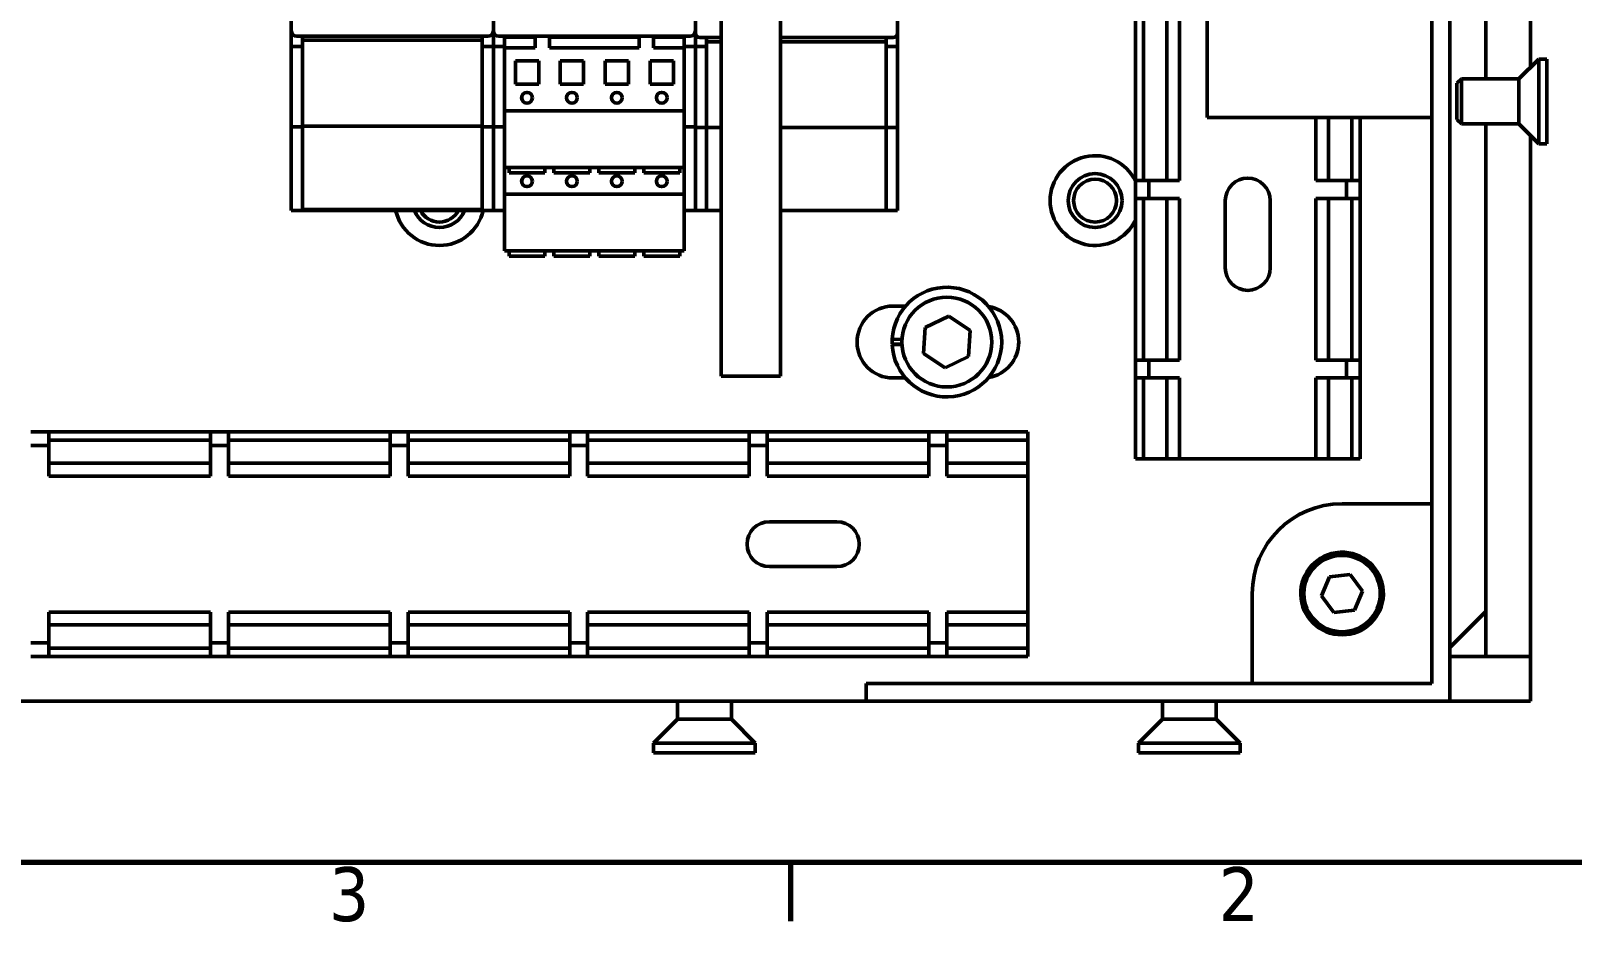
# Model space of a CAD drawing. Header units: millimetres. Extents: x 0 to 792, y -110 to 1285.
# Drawn here: x 509.4 to 681.1, y 6.7 to 105.9 of the extents above; entities that cross this region are included whole.
import ezdxf

# ---------------------------------------------------------------- set-up
doc = ezdxf.new("R2010")
doc.units = ezdxf.units.MM
doc.header["$LTSCALE"] = 1.333333
doc.layers.add('Border (ISO)', color=7, linetype='Continuous', lineweight=70)
doc.layers.add('Visible (ISO)', color=7, linetype='Continuous', lineweight=50)
doc.styles.add('Note Text (JIS)', font='tahoma.ttf')

# ---------------------------------------------------------------- blocks, each defined once
blk = doc.blocks.new('Borders Default Border')
at = {"layer": 'Border (ISO)'}
blk.add_line((445.5, 10), (445.5, 5.1), dxfattribs=at)
at = {"layer": 'Border (ISO)', "flags": 128}
blk.add_lwpolyline([(10, 10), (10, 410), (584, 410), (584, 10), (10, 10)], dxfattribs=at)
at = {"layer": 'Border (ISO)', "char_height": 4.5, "attachment_point": 7, "style": 'Note Text (JIS)'}
for s, insert in [('3', (406.97, 5.01)), ('2', (481.26, 5.1))]:
    blk.add_mtext(s, dxfattribs=dict(at, insert=insert))

msp = doc.modelspace()

# ---------------------------------------------------------------- linework, layer by layer
at = {"layer": 'Visible (ISO)'}
for p, q in [((667.43, 31.26), (667.43, 451.26)), ((665.43, 449.26), (665.43, 33.26)), ((676.43, 101.86), (676.43, 251.46)), ((671.43, 100.56), (671.43, 228.51)), ((671.43, 182.26), (671.43, 100.56)), ((640.43, 100.26), (640.43, 172.26)), ((538.43, 105.91), (538.43, 162.41)), ((560.93, 105.91), (560.93, 162.41)), ((560.93, 162.41), (560.93, 105.91)), ((583.43, 105.66), (583.43, 162.66)), ((605.93, 105.66), (605.93, 162.66)), ((586.3, 113.19), (586.3, 67.47)), ((592.9, 113.19), (592.9, 67.47)), ((632.43, 89.26), (632.43, 107.26)), ((633.34, 89.26), (633.34, 107.26)), ((635.93, 89.26), (635.93, 107.26)), ((637.34, 89.26), (637.34, 107.26)), ((538.43, 105.91), (538.43, 104.16)), ((560.33, 105.31), (539.03, 105.31)), ((539.68, 105.26), (539.68, 105.31)), ((539.68, 104.86), (539.68, 105.26)), ((539.68, 104.86), (539.68, 96.63)), ((539.68, 104.86), (559.68, 104.86)), ((559.68, 105.26), (559.68, 105.31)), ((559.68, 104.86), (559.68, 105.26)), ((559.68, 104.86), (559.68, 96.63)), ((560.93, 105.91), (560.93, 104.16)), ((560.93, 104.16), (560.93, 105.91)), ((582.83, 105.31), (561.53, 105.31)), ((562.18, 104.16), (562.18, 105.31)), ((562.18, 105.21), (565.58, 105.21)), ((565.58, 104.01), (565.58, 105.31)), ((567.18, 104.01), (567.18, 105.31)), ((567.18, 105.21), (577.18, 105.21)), ((577.18, 104.01), (577.18, 105.31)), ((578.78, 104.01), (578.78, 105.31)), ((578.78, 105.21), (582.18, 105.21)), ((582.18, 104.16), (582.18, 105.31)), ((583.43, 105.66), (583.43, 104.16)), ((583.43, 104.16), (583.43, 105.66)), ((583.93, 105.16), (586.3, 105.16)), ((584.68, 104.7), (584.68, 105.16)), ((584.68, 104.7), (586.3, 104.7)), ((584.68, 96.47), (584.68, 104.7)), ((592.9, 105.16), (605.43, 105.16)), ((592.9, 104.7), (604.68, 104.7)), ((604.68, 105.16), (604.68, 104.7)), ((604.68, 104.7), (604.68, 96.47)), ((605.93, 105.66), (605.93, 104.16)), ((538.43, 97.21), (538.43, 104.16)), ((538.43, 104.16), (539.68, 104.16)), ((559.68, 104.16), (560.93, 104.16)), ((560.93, 104.16), (562.18, 104.16)), ((560.93, 97.21), (560.93, 104.16)), ((560.93, 104.16), (560.93, 97.21)), ((562.18, 104.16), (562.18, 97.21)), ((565.58, 104.01), (562.18, 104.01)), ((577.18, 104.01), (567.18, 104.01)), ((582.18, 104.01), (578.78, 104.01)), ((582.18, 104.16), (582.18, 97.21)), ((582.18, 104.16), (583.43, 104.16)), ((583.43, 97.16), (583.43, 104.16)), ((584.68, 104.16), (583.43, 104.16)), ((583.43, 104.16), (583.43, 97.21)), ((605.93, 104.16), (604.68, 104.16)), ((605.93, 104.16), (605.93, 97.16)), ((563.38, 102.56), (565.98, 102.56)), ((563.38, 99.96), (563.38, 102.56)), ((565.98, 102.56), (565.98, 99.96)), ((568.38, 99.96), (568.38, 102.56)), ((568.38, 102.56), (570.98, 102.56)), ((570.98, 102.56), (570.98, 99.96)), ((573.38, 102.56), (575.98, 102.56)), ((573.38, 99.96), (573.38, 102.56)), ((575.98, 102.56), (575.98, 99.96)), ((578.38, 102.56), (580.98, 102.56)), ((578.38, 99.96), (578.38, 102.56)), ((580.98, 102.56), (580.98, 99.96)), ((675.13, 100.56), (677.34, 102.77)), ((677.34, 102.77), (677.34, 93.34)), ((678.23, 102.77), (677.34, 102.77)), ((678.23, 102.77), (678.23, 93.34)), ((565.98, 99.96), (563.38, 99.96)), ((570.98, 99.96), (568.38, 99.96)), ((575.98, 99.96), (573.38, 99.96)), ((580.98, 99.96), (578.38, 99.96)), ((640.43, 100.26), (640.43, 96.26)), ((668.23, 100.07), (668.72, 100.56)), ((668.23, 96.05), (668.23, 100.07)), ((668.72, 100.56), (668.72, 95.56)), ((675.13, 100.56), (668.72, 100.56)), ((675.13, 100.56), (675.13, 95.56)), ((538.43, 95.21), (538.43, 97.21)), ((539.68, 96.63), (539.68, 95.44)), ((559.68, 96.63), (559.68, 95.44)), ((560.93, 97.21), (560.93, 95.21)), ((560.93, 95.21), (560.93, 97.21)), ((562.18, 97.21), (562.18, 95.78)), ((582.18, 97.01), (562.18, 97.01)), ((582.18, 97.21), (582.18, 95.78)), ((583.43, 95.16), (583.43, 97.16)), ((584.68, 95.15), (584.68, 96.47)), ((604.68, 95.15), (604.68, 96.47)), ((605.93, 97.16), (605.93, 95.16)), ((640.43, 96.26), (665.43, 96.26)), ((652.51, 96.26), (652.51, 89.26)), ((653.93, 89.26), (653.93, 96.26)), ((656.51, 96.26), (656.51, 89.26)), ((657.43, 89.26), (657.43, 96.26)), ((538.43, 95.21), (538.43, 87.23)), ((538.43, 95.21), (539.68, 95.21)), ((539.68, 95.44), (539.68, 95.21)), ((539.68, 95.31), (559.68, 95.31)), ((539.68, 87.23), (539.68, 95.21)), ((559.68, 95.44), (559.68, 95.21)), ((559.68, 95.21), (560.93, 95.21)), ((559.68, 95.21), (559.68, 87.23)), ((560.93, 95.21), (560.93, 87.23)), ((562.18, 95.21), (560.93, 95.21)), ((560.93, 87.23), (560.93, 95.21)), ((562.18, 90.71), (562.18, 95.78)), ((582.18, 95.78), (582.18, 90.71)), ((583.43, 95.21), (582.18, 95.21)), ((583.43, 95.16), (583.43, 87.23)), ((583.43, 95.16), (584.68, 95.16)), ((586.3, 95.15), (584.68, 95.15)), ((584.68, 87.23), (584.68, 95.15)), ((604.68, 95.15), (592.9, 95.15)), ((605.93, 95.16), (604.68, 95.16)), ((604.68, 95.15), (604.68, 87.23)), ((605.93, 95.16), (605.93, 87.23)), ((668.23, 96.05), (668.72, 95.56)), ((675.13, 95.56), (668.72, 95.56)), ((671.43, 36.26), (671.43, 95.56)), ((671.43, 95.56), (671.43, 41.26)), ((675.13, 95.56), (677.34, 93.34)), ((676.43, 36.26), (676.43, 94.26)), ((678.23, 93.34), (677.34, 93.34)), ((562.18, 90.71), (562.18, 87.23)), ((562.18, 90.71), (582.18, 90.71)), ((562.68, 90.71), (562.68, 90.11)), ((562.68, 90.11), (566.68, 90.11)), ((566.68, 90.71), (566.68, 90.11)), ((567.68, 90.71), (567.68, 90.11)), ((571.68, 90.11), (567.68, 90.11)), ((571.68, 90.71), (571.68, 90.11)), ((572.68, 90.71), (572.68, 90.11)), ((572.68, 90.11), (576.68, 90.11)), ((576.68, 90.71), (576.68, 90.11)), ((577.68, 90.71), (577.68, 90.11)), ((581.68, 90.11), (577.68, 90.11)), ((581.68, 90.71), (581.68, 90.11)), ((582.18, 90.71), (582.18, 87.23)), ((632.43, 87.26), (632.43, 89.26)), ((632.58, 89.26), (632.43, 89.26)), ((632.58, 89.26), (633.34, 89.26)), ((633.64, 89.26), (633.34, 89.26)), ((633.64, 89.26), (635.93, 89.26)), ((633.93, 89.26), (633.93, 87.26)), ((635.93, 89.26), (636.84, 89.26)), ((637.34, 89.26), (636.84, 89.26)), ((652.51, 89.26), (653.01, 89.26)), ((653.93, 89.26), (653.01, 89.26)), ((656.22, 89.26), (653.93, 89.26)), ((655.93, 89.26), (655.93, 87.26)), ((656.22, 89.26), (656.51, 89.26)), ((657.28, 89.26), (656.51, 89.26)), ((657.28, 89.26), (657.43, 89.26)), ((657.43, 87.26), (657.43, 89.26)), ((582.18, 87.71), (562.18, 87.71)), ((538.43, 85.91), (538.43, 87.23)), ((538.43, 85.91), (539.68, 85.91)), ((539.68, 85.91), (539.68, 87.23)), ((539.68, 86.01), (559.68, 86.01)), ((539.68, 85.91), (559.68, 85.91)), ((559.68, 85.91), (559.68, 87.23)), ((559.68, 85.91), (560.93, 85.91)), ((560.93, 87.23), (560.93, 85.91)), ((560.93, 85.91), (560.93, 87.23)), ((562.18, 85.91), (560.93, 85.91)), ((562.18, 87.23), (562.18, 86.26)), ((562.18, 81.41), (562.18, 86.26)), ((582.18, 87.23), (582.18, 86.26)), ((582.18, 86.26), (582.18, 81.41)), ((583.43, 85.91), (582.18, 85.91)), ((583.43, 87.23), (583.43, 85.91)), ((584.68, 85.91), (583.43, 85.91)), ((584.68, 87.23), (584.68, 85.91)), ((584.68, 85.9), (584.68, 85.91)), ((586.3, 85.9), (584.68, 85.9)), ((604.68, 85.9), (592.9, 85.9)), ((604.68, 87.23), (604.68, 85.91)), ((604.68, 85.91), (605.93, 85.91)), ((604.68, 85.9), (604.68, 85.91)), ((605.93, 87.23), (605.93, 85.91)), ((632.43, 69.26), (632.43, 87.26)), ((632.43, 87.26), (632.58, 87.26)), ((633.34, 87.26), (632.58, 87.26)), ((633.34, 87.26), (633.64, 87.26)), ((633.34, 69.26), (633.34, 87.26)), ((635.93, 87.26), (633.64, 87.26)), ((636.84, 87.26), (635.93, 87.26)), ((635.93, 69.26), (635.93, 87.26)), ((636.84, 87.26), (637.34, 87.26)), ((637.34, 69.26), (637.34, 87.26)), ((642.43, 79.51), (642.43, 87.01)), ((647.43, 87.01), (647.43, 79.51)), ((653.01, 87.26), (652.51, 87.26)), ((652.51, 87.26), (652.51, 69.26)), ((653.01, 87.26), (653.93, 87.26)), ((653.93, 87.26), (656.22, 87.26)), ((653.93, 69.26), (653.93, 87.26)), ((656.51, 87.26), (656.22, 87.26)), ((656.51, 87.26), (657.28, 87.26)), ((656.51, 87.26), (656.51, 69.26)), ((657.43, 87.26), (657.28, 87.26)), ((657.43, 69.26), (657.43, 87.26)), ((562.18, 81.41), (582.18, 81.41)), ((562.68, 81.41), (562.68, 80.81)), ((562.68, 80.81), (566.68, 80.81)), ((566.68, 81.41), (566.68, 80.81)), ((567.68, 81.41), (567.68, 80.81)), ((571.68, 80.81), (567.68, 80.81)), ((571.68, 81.41), (571.68, 80.81)), ((572.68, 81.41), (572.68, 80.81)), ((572.68, 80.81), (576.68, 80.81)), ((576.68, 81.41), (576.68, 80.81)), ((577.68, 81.41), (577.68, 80.81)), ((581.68, 80.81), (577.68, 80.81)), ((581.68, 81.41), (581.68, 80.81)), ((605.43, 75.26), (606.82, 75.26)), ((609.03, 72.87), (611.63, 74.14)), ((611.63, 74.14), (614.02, 72.53)), ((608.84, 69.99), (609.03, 72.87)), ((614.02, 72.53), (613.82, 69.65)), ((606.43, 71.02), (605.33, 71.02)), ((605.34, 71.57), (606.44, 71.56)), ((606.44, 70.96), (605.34, 70.97)), ((611.23, 68.38), (608.84, 69.99)), ((613.82, 69.65), (611.23, 68.38)), ((632.43, 67.26), (632.43, 69.26)), ((632.58, 69.26), (632.43, 69.26)), ((632.58, 69.26), (633.34, 69.26)), ((633.64, 69.26), (633.34, 69.26)), ((633.64, 69.26), (635.93, 69.26)), ((633.93, 69.26), (633.93, 67.26)), ((635.93, 69.26), (636.84, 69.26)), ((637.34, 69.26), (636.84, 69.26)), ((652.51, 69.26), (653.01, 69.26)), ((653.93, 69.26), (653.01, 69.26)), ((656.22, 69.26), (653.93, 69.26)), ((655.93, 69.26), (655.93, 67.26)), ((656.22, 69.26), (656.51, 69.26)), ((657.28, 69.26), (656.51, 69.26)), ((657.28, 69.26), (657.43, 69.26)), ((657.43, 67.26), (657.43, 69.26)), ((586.3, 67.47), (592.9, 67.47)), ((606.82, 67.26), (605.43, 67.26)), ((632.43, 58.26), (632.43, 67.26)), ((632.43, 67.26), (632.58, 67.26)), ((633.34, 67.26), (632.58, 67.26)), ((633.34, 67.26), (633.64, 67.26)), ((633.34, 58.26), (633.34, 67.26)), ((635.93, 67.26), (633.64, 67.26)), ((636.84, 67.26), (635.93, 67.26)), ((635.93, 58.26), (635.93, 67.26)), ((636.84, 67.26), (637.34, 67.26)), ((637.34, 58.26), (637.34, 67.26)), ((653.01, 67.26), (652.51, 67.26)), ((652.51, 67.26), (652.51, 58.26)), ((653.01, 67.26), (653.93, 67.26)), ((653.93, 67.26), (656.22, 67.26)), ((653.93, 58.26), (653.93, 67.26)), ((656.51, 67.26), (656.22, 67.26)), ((656.51, 67.26), (657.28, 67.26)), ((656.51, 67.26), (656.51, 58.26)), ((657.43, 67.26), (657.28, 67.26)), ((657.43, 58.26), (657.43, 67.26)), ((511.43, 61.26), (509.43, 61.26)), ((529.43, 61.26), (511.43, 61.26)), ((511.43, 61.26), (511.43, 61.11)), ((511.43, 60.34), (511.43, 61.11)), ((511.43, 60.34), (511.43, 60.05)), ((511.43, 60.34), (529.43, 60.34)), ((531.43, 61.26), (529.43, 61.26)), ((529.43, 61.11), (529.43, 61.26)), ((529.43, 61.11), (529.43, 60.34)), ((529.43, 60.05), (529.43, 60.34)), ((549.43, 61.26), (531.43, 61.26)), ((531.43, 61.26), (531.43, 61.11)), ((531.43, 60.34), (531.43, 61.11)), ((531.43, 60.34), (531.43, 60.05)), ((531.43, 60.34), (549.43, 60.34)), ((551.43, 61.26), (549.43, 61.26)), ((549.43, 61.11), (549.43, 61.26)), ((549.43, 61.11), (549.43, 60.34)), ((549.43, 60.05), (549.43, 60.34)), ((569.43, 61.26), (551.43, 61.26)), ((551.43, 61.26), (551.43, 61.11)), ((551.43, 60.34), (551.43, 61.11)), ((551.43, 60.34), (551.43, 60.05)), ((551.43, 60.34), (569.43, 60.34)), ((571.43, 61.26), (569.43, 61.26)), ((569.43, 61.11), (569.43, 61.26)), ((569.43, 61.11), (569.43, 60.34)), ((569.43, 60.05), (569.43, 60.34)), ((589.43, 61.26), (571.43, 61.26)), ((571.43, 61.26), (571.43, 61.11)), ((571.43, 60.34), (571.43, 61.11)), ((571.43, 60.34), (571.43, 60.05)), ((571.43, 60.34), (589.43, 60.34)), ((591.43, 61.26), (589.43, 61.26)), ((589.43, 61.11), (589.43, 61.26)), ((589.43, 61.11), (589.43, 60.34)), ((589.43, 60.05), (589.43, 60.34)), ((609.43, 61.26), (591.43, 61.26)), ((591.43, 61.26), (591.43, 61.11)), ((591.43, 60.34), (591.43, 61.11)), ((591.43, 60.34), (591.43, 60.05)), ((591.43, 60.34), (609.43, 60.34)), ((611.43, 61.26), (609.43, 61.26)), ((609.43, 61.11), (609.43, 61.26)), ((609.43, 61.11), (609.43, 60.34)), ((609.43, 60.05), (609.43, 60.34)), ((620.43, 61.26), (611.43, 61.26)), ((611.43, 61.26), (611.43, 61.11)), ((611.43, 60.34), (611.43, 61.11)), ((611.43, 60.34), (611.43, 60.05)), ((611.43, 60.34), (620.43, 60.34)), ((620.43, 61.11), (620.43, 61.26)), ((620.43, 61.11), (620.43, 60.34)), ((620.43, 60.05), (620.43, 60.34)), ((509.43, 59.76), (511.43, 59.76)), ((511.43, 57.76), (511.43, 60.05)), ((529.43, 60.05), (529.43, 57.76)), ((529.43, 59.76), (531.43, 59.76)), ((531.43, 57.76), (531.43, 60.05)), ((549.43, 60.05), (549.43, 57.76)), ((549.43, 59.76), (551.43, 59.76)), ((551.43, 57.76), (551.43, 60.05)), ((569.43, 60.05), (569.43, 57.76)), ((569.43, 59.76), (571.43, 59.76)), ((571.43, 57.76), (571.43, 60.05)), ((589.43, 60.05), (589.43, 57.76)), ((589.43, 59.76), (591.43, 59.76)), ((591.43, 57.76), (591.43, 60.05)), ((609.43, 60.05), (609.43, 57.76)), ((609.43, 59.76), (611.43, 59.76)), ((611.43, 57.76), (611.43, 60.05)), ((620.43, 60.05), (620.43, 57.76)), ((511.43, 56.84), (511.43, 57.76)), ((529.43, 57.76), (511.43, 57.76)), ((511.43, 56.84), (511.43, 56.34)), ((529.43, 57.76), (529.43, 56.84)), ((529.43, 56.34), (529.43, 56.84)), ((531.43, 56.84), (531.43, 57.76)), ((549.43, 57.76), (531.43, 57.76)), ((531.43, 56.84), (531.43, 56.34)), ((549.43, 57.76), (549.43, 56.84)), ((549.43, 56.34), (549.43, 56.84)), ((551.43, 56.84), (551.43, 57.76)), ((569.43, 57.76), (551.43, 57.76)), ((551.43, 56.84), (551.43, 56.34)), ((569.43, 57.76), (569.43, 56.84)), ((569.43, 56.34), (569.43, 56.84)), ((571.43, 56.84), (571.43, 57.76)), ((589.43, 57.76), (571.43, 57.76)), ((571.43, 56.84), (571.43, 56.34)), ((589.43, 57.76), (589.43, 56.84)), ((589.43, 56.34), (589.43, 56.84)), ((591.43, 56.84), (591.43, 57.76)), ((609.43, 57.76), (591.43, 57.76)), ((591.43, 56.84), (591.43, 56.34)), ((609.43, 57.76), (609.43, 56.84)), ((609.43, 56.34), (609.43, 56.84)), ((611.43, 56.84), (611.43, 57.76)), ((620.43, 57.76), (611.43, 57.76)), ((611.43, 56.84), (611.43, 56.34)), ((620.43, 57.76), (620.43, 56.84)), ((620.43, 56.34), (620.43, 56.84)), ((632.58, 58.26), (632.43, 58.26)), ((632.58, 58.26), (633.34, 58.26)), ((633.64, 58.26), (633.34, 58.26)), ((633.64, 58.26), (635.93, 58.26)), ((635.93, 58.26), (636.84, 58.26)), ((637.34, 58.26), (636.84, 58.26)), ((652.51, 58.26), (637.34, 58.26)), ((652.51, 58.26), (653.01, 58.26)), ((653.93, 58.26), (653.01, 58.26)), ((656.22, 58.26), (653.93, 58.26)), ((656.22, 58.26), (656.51, 58.26)), ((657.28, 58.26), (656.51, 58.26)), ((657.28, 58.26), (657.43, 58.26)), ((511.43, 56.34), (529.43, 56.34)), ((531.43, 56.34), (549.43, 56.34)), ((551.43, 56.34), (569.43, 56.34)), ((571.43, 56.34), (589.43, 56.34)), ((591.43, 56.34), (609.43, 56.34)), ((611.43, 56.34), (620.43, 56.34)), ((620.43, 56.34), (620.43, 41.17)), ((665.43, 53.26), (655.43, 53.26)), ((591.68, 51.26), (599.18, 51.26)), ((655.17, 47.5), (655.17, 47.85)), ((655.22, 47.5), (655.22, 47.85)), ((655.69, 47.85), (655.69, 47.5)), ((599.18, 46.26), (591.68, 46.26)), ((653.14, 42.99), (654.05, 45.11)), ((654.05, 45.11), (656.34, 45.38)), ((656.34, 45.38), (657.72, 43.53)), ((645.43, 43.26), (645.43, 33.26)), ((654.52, 41.14), (653.14, 42.99)), ((657.72, 43.53), (656.81, 41.41)), ((656.81, 41.41), (654.52, 41.14)), ((667.43, 37.26), (671.43, 41.26)), ((667.43, 37.26), (671.43, 41.26)), ((671.43, 41.26), (671.43, 36.26)), ((511.43, 40.67), (511.43, 41.17)), ((529.43, 41.17), (511.43, 41.17)), ((511.43, 40.67), (511.43, 39.76)), ((511.43, 39.76), (511.43, 37.47)), ((529.43, 39.76), (511.43, 39.76)), ((529.43, 41.17), (529.43, 40.67)), ((529.43, 39.76), (529.43, 40.67)), ((529.43, 37.47), (529.43, 39.76)), ((531.43, 40.67), (531.43, 41.17)), ((549.43, 41.17), (531.43, 41.17)), ((531.43, 40.67), (531.43, 39.76)), ((531.43, 39.76), (531.43, 37.47)), ((549.43, 39.76), (531.43, 39.76)), ((549.43, 41.17), (549.43, 40.67)), ((549.43, 39.76), (549.43, 40.67)), ((549.43, 37.47), (549.43, 39.76)), ((551.43, 40.67), (551.43, 41.17)), ((569.43, 41.17), (551.43, 41.17)), ((551.43, 40.67), (551.43, 39.76)), ((551.43, 39.76), (551.43, 37.47)), ((569.43, 39.76), (551.43, 39.76)), ((569.43, 41.17), (569.43, 40.67)), ((569.43, 39.76), (569.43, 40.67)), ((569.43, 37.47), (569.43, 39.76)), ((571.43, 40.67), (571.43, 41.17)), ((589.43, 41.17), (571.43, 41.17)), ((571.43, 40.67), (571.43, 39.76)), ((571.43, 39.76), (571.43, 37.47)), ((589.43, 39.76), (571.43, 39.76)), ((589.43, 41.17), (589.43, 40.67)), ((589.43, 39.76), (589.43, 40.67)), ((589.43, 37.47), (589.43, 39.76)), ((591.43, 40.67), (591.43, 41.17)), ((609.43, 41.17), (591.43, 41.17)), ((591.43, 40.67), (591.43, 39.76)), ((591.43, 39.76), (591.43, 37.47)), ((609.43, 39.76), (591.43, 39.76)), ((609.43, 41.17), (609.43, 40.67)), ((609.43, 39.76), (609.43, 40.67)), ((609.43, 37.47), (609.43, 39.76)), ((611.43, 40.67), (611.43, 41.17)), ((620.43, 41.17), (611.43, 41.17)), ((611.43, 40.67), (611.43, 39.76)), ((611.43, 39.76), (611.43, 37.47)), ((620.43, 39.76), (611.43, 39.76)), ((620.43, 41.17), (620.43, 40.67)), ((620.43, 39.76), (620.43, 40.67)), ((620.43, 37.47), (620.43, 39.76)), ((509.43, 37.76), (511.43, 37.76)), ((529.43, 37.76), (531.43, 37.76)), ((549.43, 37.76), (551.43, 37.76)), ((569.43, 37.76), (571.43, 37.76)), ((589.43, 37.76), (591.43, 37.76)), ((609.43, 37.76), (611.43, 37.76)), ((511.43, 36.26), (509.43, 36.26)), ((511.43, 37.17), (511.43, 37.47)), ((511.43, 37.17), (511.43, 36.41)), ((529.43, 37.17), (511.43, 37.17)), ((511.43, 36.26), (511.43, 36.41)), ((529.43, 36.26), (511.43, 36.26)), ((529.43, 37.47), (529.43, 37.17)), ((529.43, 36.41), (529.43, 37.17)), ((529.43, 36.41), (529.43, 36.26)), ((531.43, 36.26), (529.43, 36.26)), ((531.43, 37.17), (531.43, 37.47)), ((531.43, 37.17), (531.43, 36.41)), ((549.43, 37.17), (531.43, 37.17)), ((531.43, 36.26), (531.43, 36.41)), ((549.43, 36.26), (531.43, 36.26)), ((549.43, 37.47), (549.43, 37.17)), ((549.43, 36.41), (549.43, 37.17)), ((549.43, 36.41), (549.43, 36.26)), ((551.43, 36.26), (549.43, 36.26)), ((551.43, 37.17), (551.43, 37.47)), ((551.43, 37.17), (551.43, 36.41)), ((569.43, 37.17), (551.43, 37.17)), ((551.43, 36.26), (551.43, 36.41)), ((569.43, 36.26), (551.43, 36.26)), ((569.43, 37.47), (569.43, 37.17)), ((569.43, 36.41), (569.43, 37.17)), ((569.43, 36.41), (569.43, 36.26)), ((571.43, 36.26), (569.43, 36.26)), ((571.43, 37.17), (571.43, 37.47)), ((571.43, 37.17), (571.43, 36.41)), ((589.43, 37.17), (571.43, 37.17)), ((571.43, 36.26), (571.43, 36.41)), ((589.43, 36.26), (571.43, 36.26)), ((589.43, 37.47), (589.43, 37.17)), ((589.43, 36.41), (589.43, 37.17)), ((589.43, 36.41), (589.43, 36.26)), ((591.43, 36.26), (589.43, 36.26)), ((591.43, 37.17), (591.43, 37.47)), ((591.43, 37.17), (591.43, 36.41)), ((609.43, 37.17), (591.43, 37.17)), ((591.43, 36.26), (591.43, 36.41)), ((609.43, 36.26), (591.43, 36.26)), ((609.43, 37.47), (609.43, 37.17)), ((609.43, 36.41), (609.43, 37.17)), ((609.43, 36.41), (609.43, 36.26)), ((611.43, 36.26), (609.43, 36.26)), ((611.43, 37.17), (611.43, 37.47)), ((611.43, 37.17), (611.43, 36.41)), ((620.43, 37.17), (611.43, 37.17)), ((611.43, 36.26), (611.43, 36.41)), ((620.43, 36.26), (611.43, 36.26)), ((620.43, 37.47), (620.43, 37.17)), ((620.43, 36.41), (620.43, 37.17)), ((620.43, 36.41), (620.43, 36.26)), ((667.43, 36.26), (676.43, 36.26)), ((671.43, 36.26), (667.43, 36.26)), ((671.43, 36.26), (676.43, 36.26)), ((676.43, 36.26), (676.43, 31.26)), ((602.43, 33.26), (612.43, 33.26)), ((602.43, 33.26), (602.43, 31.26)), ((665.43, 33.26), (612.43, 33.26)), ((202.43, 31.26), (602.43, 31.26)), ((581.43, 29.26), (581.43, 31.26)), ((587.43, 29.26), (587.43, 31.26)), ((612.43, 31.26), (602.43, 31.26)), ((612.43, 31.26), (667.43, 31.26)), ((635.43, 29.26), (635.43, 31.26)), ((641.43, 29.26), (641.43, 31.26)), ((676.43, 31.26), (667.43, 31.26)), ((581.43, 29.26), (578.76, 26.59)), ((587.43, 29.26), (581.43, 29.26)), ((587.43, 29.26), (590.1, 26.59)), ((635.43, 29.26), (632.76, 26.59)), ((641.43, 29.26), (635.43, 29.26)), ((641.43, 29.26), (644.1, 26.59)), ((590.1, 26.59), (578.76, 26.59)), ((578.76, 25.54), (578.76, 26.59)), ((590.1, 25.54), (590.1, 26.59)), ((644.1, 26.59), (632.76, 26.59)), ((632.76, 25.54), (632.76, 26.59)), ((644.1, 25.54), (644.1, 26.59)), ((590.1, 25.54), (578.76, 25.54)), ((644.1, 25.54), (632.76, 25.54))]:
    msp.add_line(p, q, dxfattribs=at)
for centre, radius in [((564.68, 98.46), 0.6), ((569.68, 98.46), 0.6), ((574.68, 98.46), 0.6), ((579.68, 98.46), 0.6), ((564.68, 89.16), 0.6), ((569.68, 89.16), 0.6), ((574.68, 89.16), 0.6), ((579.68, 89.16), 0.6), ((627.93, 87.01), 3), ((627.93, 87.01), 2.39), ((611.43, 71.26), 5), ((655.43, 43.26), 4.25)]:
    msp.add_circle(centre, radius, dxfattribs=at)
for centre, radius, start, end in [((539.03, 105.91), 0.6, 180, 270), ((560.33, 105.91), 0.6, 270, 0), ((561.53, 105.91), 0.6, 180, 270), ((582.83, 105.91), 0.6, 270, 0), ((583.93, 105.66), 0.5, 180, 270), ((605.43, 105.66), 0.5, 270, 0), ((627.93, 87.01), 5, 25.842, 334.1581), ((644.93, 87.01), 2.5, 0, 180), ((554.93, 87.01), 5, 192.7091, 347.291), ((554.93, 87.01), 3, 201.5102, 338.4898), ((554.93, 87.01), 2.39, 207.4463, 332.5538), ((644.93, 79.51), 2.5, 180, 0), ((611.43, 71.26), 6.1, 182.7573, 177.1193), ((605.43, 71.26), 4, 90, 270), ((615.43, 71.26), 4, 279.3702, 80.6298), ((611.43, 71.26), 6.1, 177.1193, 182.2491), ((611.43, 71.26), 6, 182.2876, 182.8043), ((655.43, 43.26), 10, 90, 180), ((591.68, 48.76), 2.5, 90, 270), ((599.18, 48.76), 2.5, 270, 90), ((655.43, 43.26), 4.6, 93.2402, 86.7598), ((655.43, 43.26), 4.6, 86.7598, 92.656)]:
    msp.add_arc(centre, radius, start, end, dxfattribs=at)

# ---------------------------------------------------------------- block references
at = {"xscale": 1.333333333333333, "yscale": 1.333333333333333, "zscale": 1.333333333333333}
msp.add_blockref('Borders Default Border', (0, 0), dxfattribs=at)

doc.saveas('drawing.dxf')
